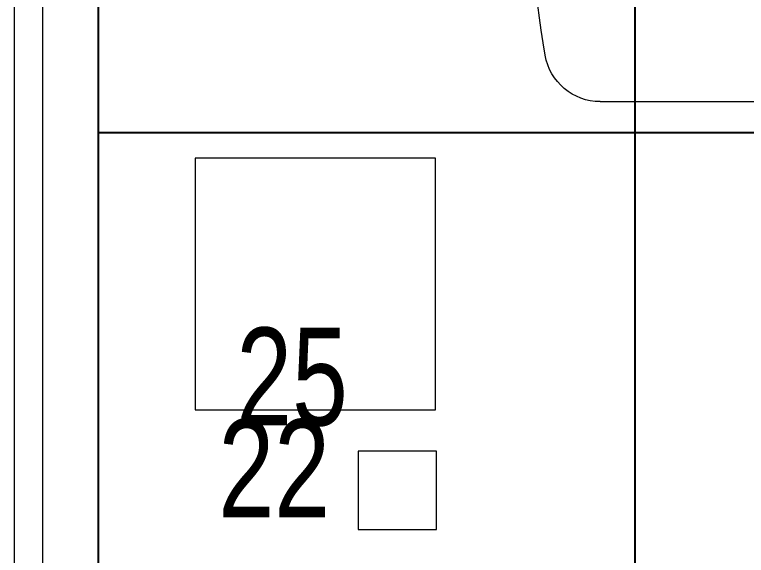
# Model space of a CAD drawing. Extents: x -560814 to 57327, y -29287 to 19916.
# Drawn here: x 25141 to 25795, y 2262 to 2745 of the extents above; entities that cross this region are included whole.
import ezdxf

# ---------------------------------------------------------------- set-up
doc = ezdxf.new("R2010")
doc.units = 0
doc.header["$LTSCALE"] = 0.25
doc.linetypes.add('DASHDOT', pattern=[25.4, 12.7, -6.35, 0, -6.35])
for name, color, linetype, lineweight in [('01-First Floor$0$72_EGR_EQP_TAG', 142, 'Continuous', 5), ('01-First Floor$0$Aluminum', 251, 'Continuous', 5), ('01-First Floor$0$LOADING', 253, 'Continuous', 5), ('01-First Floor$0$Walls', 251, 'Continuous', 5), ('E-LITE-CLNG-CNDT', 6, 'DASHDOT', 35)]:
    doc.layers.add(name, color=color, linetype=linetype, lineweight=lineweight)
doc.layers.add('01-First Floor$0$FALSE CEILING', color=251, linetype='Continuous')
doc.styles.add('01-First Floor$0$X3G_ENTITY_257CFD', font='swisscl.ttf', dxfattribs={"height": 200})

# ---------------------------------------------------------------- blocks, each defined once
blk = doc.blocks.new('01-First Floor$0$D.110.51.53')
blk.add_lwpolyline([(285914, 4547), (286139, 4547), (286139, 4332), (285914, 4332), (285914, 4547)])
blk = doc.blocks.new('01-First Floor$0$D.111.03.06')
blk.add_lwpolyline([(292372, 3690), (292442, 3690), (292442, 3620), (292372, 3620), (292372, 3690)])
blk = doc.blocks.new('01-First Floor$0$GF21018-P')
at = {"color": 0}
blk.add_line((0.22049, 0.47563), (0.22049, 0.0675), dxfattribs=at)
for centre, radius, start, end in [((-0.0001, -0.52948), 1.06948, 80.36712, 99.63288), ((0.17049, 0.47563), 0.05, 0, 80.36712)]:
    blk.add_arc(centre, radius, start, end, dxfattribs=at)
blk = doc.blocks.new('01-First Floor$0$A$C37be4daf')
at = {"layer": '01-First Floor$0$Aluminum'}
for p, q in [((291.01, 573.24), (1341.01, 573.24)), ((1391.01, 548.24), (241.01, 548.24)), ((1416.01, 498.24), (216.01, 498.24))]:
    blk.add_line(p, q, dxfattribs=at)
blk = doc.blocks.new('01-First Floor')
at = {"layer": '01-First Floor$0$FALSE CEILING'}
blk.add_line((25695.56, 1919.52, -0.1), (25695.56, 3820.42, -0.1), dxfattribs=at)
at = {"layer": '01-First Floor$0$FALSE CEILING', "linetype": 'Continuous'}
blk.add_line((25215.56, 2640), (29215.56, 2640), dxfattribs=at)
at = {"layer": '01-First Floor$0$FALSE CEILING'}
blk.add_lwpolyline([(29215.56, 1440), (25215.56, 1440), (25215.56, 5010), (29215.56, 5010)], close=True, dxfattribs=at)
at = {"layer": '01-First Floor$0$LOADING'}
blk.add_line((25695.56, 1919.52, -0.1), (25695.56, 3820.42, -0.1), dxfattribs=at)
at = {"layer": '01-First Floor$0$Walls'}
blk.add_line((25215.56, 1440), (25215.56, 3930), dxfattribs=at)
at = {"rotation": 90}
blk.add_blockref('01-First Floor$0$A$C37be4daf', (25713.8, 1863.99), dxfattribs=at)
at = {"layer": '01-First Floor$0$LOADING', "extrusion": (7.77426e-06, 2.24021e-05, 1), "xscale": -1000, "yscale": 1000.000000000001, "zscale": 1000, "rotation": 90.00141075505213}
blk.add_blockref('01-First Floor$0$GF21018-P', (26140.04, 2888.17, 0.17), dxfattribs=at)
at = {"layer": '01-First Floor$0$LOADING', "xscale": -1, "rotation": 270}
for name, p in [('01-First Floor$0$D.110.51.53', (20969.95, -283521.89, -0.1)), ('01-First Floor$0$D.111.03.06', (21827.95, -290086.89, -0.1))]:
    blk.add_blockref(name, p, dxfattribs=at)
at = {"layer": '01-First Floor$0$72_EGR_EQP_TAG', "char_height": 87.473, "attachment_point": 2, "style": '01-First Floor$0$X3G_ENTITY_257CFD'}
for s, insert in [('25', (25388.75, 2465.58, -0.21)), ('22', (25372.76, 2383.47, -0.31))]:
    blk.add_mtext(s, dxfattribs=dict(at, insert=insert))

msp = doc.modelspace()

# ---------------------------------------------------------------- block references
at = {"layer": 'E-LITE-CLNG-CNDT'}
msp.add_blockref('01-First Floor', (0, 0), dxfattribs=at)

doc.saveas('drawing.dxf')
